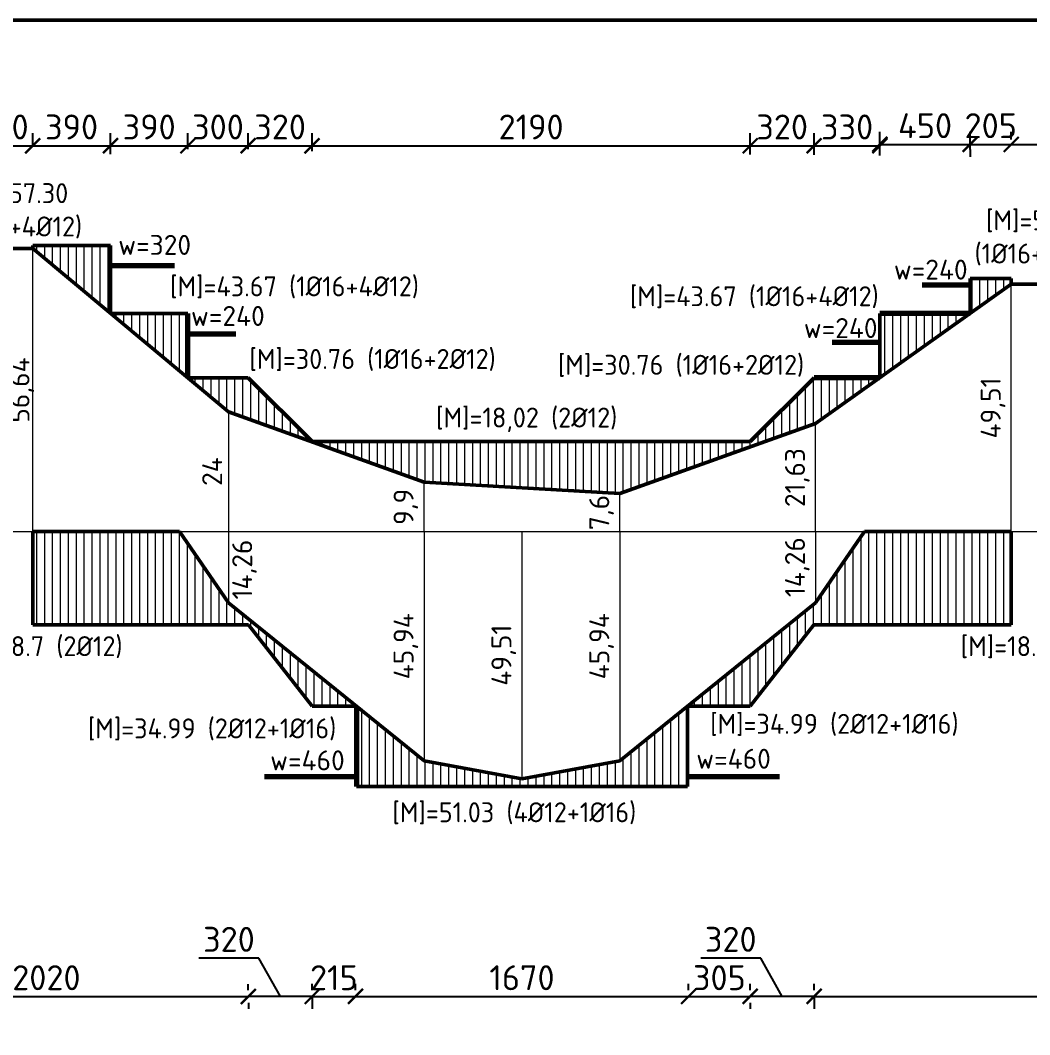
# Model space of a CAD drawing. Header units: millimetres. Extents: x 0 to 4970, y -594 to 1412.
# Drawn here: x 456.3 to 557.4, y -111.6 to -10 of the extents above; entities that cross this region are included whole.
import ezdxf

# ---------------------------------------------------------------- set-up
doc = ezdxf.new("R2010")
doc.units = ezdxf.units.MM
doc.header["$LTSCALE"] = 0.35
doc.header["$PDMODE"] = 3
doc.layers.get('0').update_dxf_attribs({"lineweight": 50})
for name, color, linetype, lineweight in [('Cot thep', 2, 'Continuous', 70), ('Cotthepcat', 3, 'Continuous', 70), ('DuongBaoBieuDo', 2, 'Continuous', 50), ('Kich Thuoc', 1, 'Continuous', 20), ('Ky Hieu', 4, 'Continuous', 20), ('Text', 40, 'Continuous', 20)]:
    doc.layers.add(name, color=color, linetype=linetype, lineweight=lineweight)
doc.styles.get("Standard").update_dxf_attribs({"font": 'isocpeur.ttf'})
doc.styles.add('VN', font='')
doc.styles.get('VN').set_extended_font_data('TCVN 7284')
doc.dimstyles.new('Dim50', dxfattribs={"dimtxt": 2.5, "dimasz": 1.5, "dimexe": 1.25, "dimexo": 0.625, "dimtad": 1, "dimlfac": 50, "dimtxsty": 'Standard', "dimblk": 'ARCHTICK', "dimcen": 2.5, "dimadec": 0, "dimazin": 0, "dimtfac": 1, "dimtmove": 0, "dimatfit": 3, "dimfxl": 1, "dimarcsym": 0})
doc.dimstyles.new('Dim50KT', dxfattribs={"dimtxt": 2.5, "dimasz": 1.5, "dimexe": 1.25, "dimexo": 0.625, "dimtad": 1, "dimlfac": 50, "dimtxsty": 'Standard', "dimblk": 'ARCHTICK', "dimcen": 2.5, "dimse1": 1, "dimse2": 1, "dimsd1": 1, "dimsd2": 1, "dimadec": 0, "dimazin": 0, "dimtfac": 1, "dimtmove": 0, "dimatfit": 3, "dimfxl": 1, "dimarcsym": 0})
doc.dimstyles.new('DimBDB2', dxfattribs={"dimtxt": 2, "dimasz": 1.5, "dimexe": 1.25, "dimexo": 0.625, "dimtad": 1, "dimlfac": 2, "dimtxsty": 'Standard', "dimblk": 'ARCHTICK', "dimcen": 2.5, "dimse1": 1, "dimse2": 1, "dimsd1": 1, "dimsd2": 1, "dimadec": 0, "dimazin": 0, "dimtfac": 1, "dimtmove": 0, "dimatfit": 3, "dimfxl": 1, "dimarcsym": 0})
pattern_1 = [(90, (-9e-13, -594), (-0.79375, 5e-17), [])]

# ---------------------------------------------------------------- blocks, each defined once
blk = doc.blocks.new('*D2211')
at = {"layer": 'Defpoints', "color": 0}
for p in [(523.17, -85.55), (532.37, -85.55), (532.37, -85.55)]:
    blk.add_point(p, dxfattribs=at)
at = {"layer": 'Kich Thuoc', "color": 0, "insert": (527.77, -83.93), "char_height": 2.5, "attachment_point": 5}
blk.add_mtext('{\\H0.8x;w=460}', dxfattribs=at)
blk = doc.blocks.new('_ArchTick')
at = {"color": 0, "linetype": 'ByBlock', "const_width": 0.15}
blk.add_lwpolyline([(-0.5, -0.5), (0.5, 0.5)], dxfattribs=at)
blk = doc.blocks.new('*D2286')
at = {"layer": 'Defpoints', "color": 0}
for p in [(457.59, -32.86), (457.59, -61.18), (458.33, -61.18)]:
    blk.add_point(p, dxfattribs=at)
at = {"layer": 'Kich Thuoc', "color": 0, "insert": (456.5, -47.02), "char_height": 2, "attachment_point": 5, "rotation": 90}
blk.add_mtext('56,64', dxfattribs=at)
blk = doc.blocks.new('*D2287')
at = {"layer": 'Defpoints', "color": 0}
for p in [(477.19, -49.18), (477.19, -61.18), (477.19, -61.18)]:
    blk.add_point(p, dxfattribs=at)
at = {"layer": 'Kich Thuoc', "color": 0, "insert": (475.56, -55.18), "char_height": 2, "attachment_point": 5, "rotation": 90}
blk.add_mtext('24', dxfattribs=at)
blk = doc.blocks.new('*D2288')
at = {"layer": 'Defpoints', "color": 0}
for p in [(477.19, -61.18), (477.95, -68.31), (480.62, -68.31)]:
    blk.add_point(p, dxfattribs=at)
at = {"layer": 'Kich Thuoc', "color": 0, "insert": (478.8, -64.99), "char_height": 2, "attachment_point": 5, "rotation": 90}
blk.add_mtext('14,26', dxfattribs=at)
blk = doc.blocks.new('*D2289')
at = {"layer": 'Defpoints', "color": 0}
for p in [(496.79, -56.23), (496.79, -61.18), (496.79, -61.18)]:
    blk.add_point(p, dxfattribs=at)
at = {"layer": 'Kich Thuoc', "color": 0, "insert": (494.96, -58.71), "char_height": 2, "attachment_point": 5, "rotation": 90}
blk.add_mtext('9,9', dxfattribs=at)
blk = doc.blocks.new('*D2290')
at = {"layer": 'Defpoints', "color": 0}
for p in [(516.39, -57.38), (516.39, -61.18), (516.39, -61.18)]:
    blk.add_point(p, dxfattribs=at)
at = {"layer": 'Kich Thuoc', "color": 0, "insert": (514.56, -59.28), "char_height": 2, "attachment_point": 5, "rotation": 90}
blk.add_mtext('7,6', dxfattribs=at)
blk = doc.blocks.new('*D2291')
at = {"layer": 'Defpoints', "color": 0}
for p in [(496.79, -61.18), (496.79, -84.15), (496.79, -84.15)]:
    blk.add_point(p, dxfattribs=at)
at = {"layer": 'Kich Thuoc', "color": 0, "insert": (494.96, -72.67), "char_height": 2, "attachment_point": 5, "rotation": 90}
blk.add_mtext('45,94', dxfattribs=at)
blk = doc.blocks.new('*D2292')
at = {"layer": 'Defpoints', "color": 0}
for p in [(506.59, -61.18), (506.59, -85.94), (506.59, -85.94)]:
    blk.add_point(p, dxfattribs=at)
at = {"layer": 'Kich Thuoc', "color": 0, "insert": (504.76, -73.56), "char_height": 2, "attachment_point": 5, "rotation": 90}
blk.add_mtext('49,51', dxfattribs=at)
blk = doc.blocks.new('*D2293')
at = {"layer": 'Defpoints', "color": 0}
for p in [(516.39, -61.18), (516.39, -84.15), (516.39, -84.15)]:
    blk.add_point(p, dxfattribs=at)
at = {"layer": 'Kich Thuoc', "color": 0, "insert": (514.56, -72.67), "char_height": 2, "attachment_point": 5, "rotation": 90}
blk.add_mtext('45,94', dxfattribs=at)
blk = doc.blocks.new('*D2294')
at = {"layer": 'Defpoints', "color": 0}
for p in [(535.99, -61.18), (535.99, -68.31), (535.99, -68.31)]:
    blk.add_point(p, dxfattribs=at)
at = {"layer": 'Kich Thuoc', "color": 0, "insert": (534.16, -64.75), "char_height": 2, "attachment_point": 5, "rotation": 90}
blk.add_mtext('14,26', dxfattribs=at)
blk = doc.blocks.new('*D2295')
at = {"layer": 'Defpoints', "color": 0}
for p in [(535.99, -50.37), (535.99, -61.18), (535.99, -61.18)]:
    blk.add_point(p, dxfattribs=at)
at = {"layer": 'Kich Thuoc', "color": 0, "insert": (534.16, -55.78), "char_height": 2, "attachment_point": 5, "rotation": 90}
blk.add_mtext('21,63', dxfattribs=at)
blk = doc.blocks.new('*D2296')
at = {"layer": 'Defpoints', "color": 0}
for p in [(555.59, -36.43), (555.59, -61.18), (555.59, -61.18)]:
    blk.add_point(p, dxfattribs=at)
at = {"layer": 'Kich Thuoc', "color": 0, "insert": (553.76, -48.81), "char_height": 2, "attachment_point": 5, "rotation": 90}
blk.add_mtext('49,51', dxfattribs=at)
blk = doc.blocks.new('*D2215')
at = {"layer": 'Defpoints', "color": 0}
for p in [(457.59, -22.56), (457.59, -23.31), (451.59, -23.52)]:
    blk.add_point(p, dxfattribs=at)
at = {"layer": 'Kich Thuoc', "color": 0, "lineweight": -2}
for p, q in [((451.59, -22.9), (451.59, -21.31)), ((457.59, -22.68), (457.59, -21.31)), ((451.59, -22.56), (457.59, -22.56))]:
    blk.add_line(p, q, dxfattribs=at)
at = {"layer": 'Kich Thuoc', "color": 0, "lineweight": -2, "xscale": 1.5, "yscale": 1.5, "zscale": 1.5, "rotation": 180}
blk.add_blockref('_ArchTick', (451.59, -22.56), dxfattribs=at)
at = {"layer": 'Kich Thuoc', "color": 0, "lineweight": -2, "xscale": 1.5, "yscale": 1.5, "zscale": 1.5}
blk.add_blockref('_ArchTick', (457.59, -22.56), dxfattribs=at)
at = {"layer": 'Kich Thuoc', "color": 0, "insert": (454.59, -20.68), "char_height": 2.5, "attachment_point": 5}
blk.add_mtext('300', dxfattribs=at)
blk = doc.blocks.new('*D2216')
at = {"layer": 'Defpoints', "color": 0}
for p in [(473.13, -22.56), (465.38, -23.41), (473.13, -23.41)]:
    blk.add_point(p, dxfattribs=at)
at = {"layer": 'Kich Thuoc', "color": 0, "lineweight": -2}
for p, q in [((465.38, -22.78), (465.38, -21.31)), ((473.13, -22.78), (473.13, -21.31)), ((465.38, -22.56), (473.13, -22.56))]:
    blk.add_line(p, q, dxfattribs=at)
at = {"layer": 'Kich Thuoc', "color": 0, "lineweight": -2, "xscale": 1.5, "yscale": 1.5, "zscale": 1.5, "rotation": 180}
blk.add_blockref('_ArchTick', (465.38, -22.56), dxfattribs=at)
at = {"layer": 'Kich Thuoc', "color": 0, "lineweight": -2, "xscale": 1.5, "yscale": 1.5, "zscale": 1.5}
blk.add_blockref('_ArchTick', (473.13, -22.56), dxfattribs=at)
at = {"layer": 'Kich Thuoc', "color": 0, "insert": (469.25, -20.68), "char_height": 2.5, "attachment_point": 5}
blk.add_mtext('390', dxfattribs=at)
blk = doc.blocks.new('*D2217')
at = {"layer": 'Defpoints', "color": 0}
for p in [(529.44, -22.56), (485.56, -23.73), (529.44, -24.06)]:
    blk.add_point(p, dxfattribs=at)
at = {"layer": 'Kich Thuoc', "color": 0, "lineweight": -2}
for p, q in [((485.56, -23.1), (485.56, -21.31)), ((529.44, -23.44), (529.44, -21.31)), ((485.56, -22.56), (529.44, -22.56))]:
    blk.add_line(p, q, dxfattribs=at)
at = {"layer": 'Kich Thuoc', "color": 0, "lineweight": -2, "xscale": 1.5, "yscale": 1.5, "zscale": 1.5, "rotation": 180}
blk.add_blockref('_ArchTick', (485.56, -22.56), dxfattribs=at)
at = {"layer": 'Kich Thuoc', "color": 0, "lineweight": -2, "xscale": 1.5, "yscale": 1.5, "zscale": 1.5}
blk.add_blockref('_ArchTick', (529.44, -22.56), dxfattribs=at)
at = {"layer": 'Kich Thuoc', "color": 0, "insert": (507.5, -20.68), "char_height": 2.5, "attachment_point": 5}
blk.add_mtext('2190', dxfattribs=at)
blk = doc.blocks.new('*D2218')
at = {"layer": 'Defpoints', "color": 0}
for p in [(555.59, -22.55), (561.59, -22.42), (561.59, -23.17)]:
    blk.add_point(p, dxfattribs=at)
at = {"layer": 'Kich Thuoc', "color": 0, "lineweight": -2}
for p, q in [((558.59, -22.42), (559.9, -18.33)), ((559.9, -18.33), (565.9, -18.33)), ((555.59, -21.92), (555.59, -21.17)), ((561.59, -22.55), (561.59, -21.17)), ((555.59, -22.42), (561.59, -22.42))]:
    blk.add_line(p, q, dxfattribs=at)
at = {"layer": 'Kich Thuoc', "color": 0, "lineweight": -2, "xscale": 1.5, "yscale": 1.5, "zscale": 1.5, "rotation": 180}
blk.add_blockref('_ArchTick', (555.59, -22.42), dxfattribs=at)
at = {"layer": 'Kich Thuoc', "color": 0, "lineweight": -2, "xscale": 1.5, "yscale": 1.5, "zscale": 1.5}
blk.add_blockref('_ArchTick', (561.59, -22.42), dxfattribs=at)
at = {"layer": 'Kich Thuoc', "color": 0, "insert": (562.9, -16.45), "char_height": 2.5, "attachment_point": 5}
blk.add_mtext('300', dxfattribs=at)
blk = doc.blocks.new('*D2247')
at = {"layer": 'Defpoints', "color": 0}
for p in [(438.73, -107.73), (479.18, -107.73), (479.18, -107.73)]:
    blk.add_point(p, dxfattribs=at)
at = {"layer": 'Kich Thuoc', "color": 0, "lineweight": -2}
for p, q in [((438.73, -107.1), (438.73, -106.48)), ((479.18, -107.1), (479.18, -106.48)), ((438.73, -107.73), (479.18, -107.73))]:
    blk.add_line(p, q, dxfattribs=at)
at = {"layer": 'Kich Thuoc', "color": 0, "lineweight": -2, "xscale": 1.5, "yscale": 1.5, "zscale": 1.5, "rotation": 180}
blk.add_blockref('_ArchTick', (438.73, -107.73), dxfattribs=at)
at = {"layer": 'Kich Thuoc', "color": 0, "lineweight": -2, "xscale": 1.5, "yscale": 1.5, "zscale": 1.5}
blk.add_blockref('_ArchTick', (479.18, -107.73), dxfattribs=at)
at = {"layer": 'Kich Thuoc', "color": 0, "insert": (458.96, -105.85), "char_height": 2.5, "attachment_point": 5}
blk.add_mtext('2020', dxfattribs=at)
blk = doc.blocks.new('*D2248')
at = {"layer": 'Defpoints', "color": 0}
for p in [(485.59, -107.1), (479.19, -107.72), (479.19, -107.72)]:
    blk.add_point(p, dxfattribs=at)
at = {"layer": 'Kich Thuoc', "color": 0, "lineweight": -2}
for p, q in [((480.24, -103.89), (474.24, -103.89)), ((482.39, -107.72), (480.24, -103.89)), ((485.59, -107.72), (479.19, -107.72)), ((479.19, -108.35), (479.19, -108.97)), ((485.59, -107.72), (485.59, -108.97))]:
    blk.add_line(p, q, dxfattribs=at)
at = {"layer": 'Kich Thuoc', "color": 0, "lineweight": -2, "xscale": 1.5, "yscale": 1.5, "zscale": 1.5, "rotation": 180}
blk.add_blockref('_ArchTick', (479.19, -107.72), dxfattribs=at)
at = {"layer": 'Kich Thuoc', "color": 0, "lineweight": -2, "xscale": 1.5, "yscale": 1.5, "zscale": 1.5}
blk.add_blockref('_ArchTick', (485.59, -107.72), dxfattribs=at)
at = {"layer": 'Kich Thuoc', "color": 0, "insert": (477.24, -102.01), "char_height": 2.5, "attachment_point": 5}
blk.add_mtext('320', dxfattribs=at)
blk = doc.blocks.new('*D2249')
at = {"layer": 'Defpoints', "color": 0}
for p in [(485.59, -107.72), (489.91, -107.72), (489.91, -107.72)]:
    blk.add_point(p, dxfattribs=at)
at = {"layer": 'Kich Thuoc', "color": 0, "lineweight": -2}
for p, q in [((485.59, -107.1), (485.59, -106.47)), ((489.91, -107.1), (489.91, -106.47)), ((485.59, -107.72), (489.91, -107.72))]:
    blk.add_line(p, q, dxfattribs=at)
at = {"layer": 'Kich Thuoc', "color": 0, "lineweight": -2, "xscale": 1.5, "yscale": 1.5, "zscale": 1.5, "rotation": 180}
blk.add_blockref('_ArchTick', (485.59, -107.72), dxfattribs=at)
at = {"layer": 'Kich Thuoc', "color": 0, "lineweight": -2, "xscale": 1.5, "yscale": 1.5, "zscale": 1.5}
blk.add_blockref('_ArchTick', (489.91, -107.72), dxfattribs=at)
at = {"layer": 'Kich Thuoc', "color": 0, "insert": (487.75, -105.85), "char_height": 2.5, "attachment_point": 5}
blk.add_mtext('215', dxfattribs=at)
blk = doc.blocks.new('*D2250')
at = {"layer": 'Defpoints', "color": 0}
for p in [(489.91, -107.72), (523.27, -107.72), (523.27, -107.72)]:
    blk.add_point(p, dxfattribs=at)
at = {"layer": 'Kich Thuoc', "color": 0, "lineweight": -2}
for p, q in [((489.91, -107.1), (489.91, -106.47)), ((523.27, -107.1), (523.27, -106.47)), ((489.91, -107.72), (523.27, -107.72))]:
    blk.add_line(p, q, dxfattribs=at)
at = {"layer": 'Kich Thuoc', "color": 0, "lineweight": -2, "xscale": 1.5, "yscale": 1.5, "zscale": 1.5, "rotation": 180}
blk.add_blockref('_ArchTick', (489.91, -107.72), dxfattribs=at)
at = {"layer": 'Kich Thuoc', "color": 0, "lineweight": -2, "xscale": 1.5, "yscale": 1.5, "zscale": 1.5}
blk.add_blockref('_ArchTick', (523.27, -107.72), dxfattribs=at)
at = {"layer": 'Kich Thuoc', "color": 0, "insert": (506.59, -105.85), "char_height": 2.5, "attachment_point": 5}
blk.add_mtext('1670', dxfattribs=at)
blk = doc.blocks.new('*D2251')
at = {"layer": 'Defpoints', "color": 0}
for p in [(523.27, -107.72), (529.44, -107.72), (529.44, -107.72)]:
    blk.add_point(p, dxfattribs=at)
at = {"layer": 'Kich Thuoc', "color": 0, "lineweight": -2}
for p, q in [((523.27, -107.1), (523.27, -106.47)), ((529.44, -107.1), (529.44, -106.47)), ((523.27, -107.72), (529.44, -107.72))]:
    blk.add_line(p, q, dxfattribs=at)
at = {"layer": 'Kich Thuoc', "color": 0, "lineweight": -2, "xscale": 1.5, "yscale": 1.5, "zscale": 1.5, "rotation": 180}
blk.add_blockref('_ArchTick', (523.27, -107.72), dxfattribs=at)
at = {"layer": 'Kich Thuoc', "color": 0, "lineweight": -2, "xscale": 1.5, "yscale": 1.5, "zscale": 1.5}
blk.add_blockref('_ArchTick', (529.44, -107.72), dxfattribs=at)
at = {"layer": 'Kich Thuoc', "color": 0, "insert": (526.35, -105.85), "char_height": 2.5, "attachment_point": 5}
blk.add_mtext('305', dxfattribs=at)
blk = doc.blocks.new('*D2252')
at = {"layer": 'Defpoints', "color": 0}
for p in [(535.84, -107.1), (529.44, -107.72), (529.44, -107.72)]:
    blk.add_point(p, dxfattribs=at)
at = {"layer": 'Kich Thuoc', "color": 0, "lineweight": -2}
for p, q in [((530.49, -103.89), (524.49, -103.89)), ((532.64, -107.72), (530.49, -103.89)), ((535.84, -107.72), (529.44, -107.72)), ((529.44, -108.35), (529.44, -108.97)), ((535.84, -107.72), (535.84, -108.97))]:
    blk.add_line(p, q, dxfattribs=at)
at = {"layer": 'Kich Thuoc', "color": 0, "lineweight": -2, "xscale": 1.5, "yscale": 1.5, "zscale": 1.5, "rotation": 180}
blk.add_blockref('_ArchTick', (529.44, -107.72), dxfattribs=at)
at = {"layer": 'Kich Thuoc', "color": 0, "lineweight": -2, "xscale": 1.5, "yscale": 1.5, "zscale": 1.5}
blk.add_blockref('_ArchTick', (535.84, -107.72), dxfattribs=at)
at = {"layer": 'Kich Thuoc', "color": 0, "insert": (527.49, -102.01), "char_height": 2.5, "attachment_point": 5}
blk.add_mtext('320', dxfattribs=at)
blk = doc.blocks.new('*D2253')
at = {"layer": 'Defpoints', "color": 0}
for p in [(535.84, -107.72), (588.76, -107.72), (588.76, -107.72)]:
    blk.add_point(p, dxfattribs=at)
at = {"layer": 'Kich Thuoc', "color": 0, "lineweight": -2}
for p, q in [((535.84, -107.1), (535.84, -106.47)), ((588.76, -107.1), (588.76, -106.47)), ((535.84, -107.72), (588.76, -107.72))]:
    blk.add_line(p, q, dxfattribs=at)
at = {"layer": 'Kich Thuoc', "color": 0, "lineweight": -2, "xscale": 1.5, "yscale": 1.5, "zscale": 1.5, "rotation": 180}
blk.add_blockref('_ArchTick', (535.84, -107.72), dxfattribs=at)
at = {"layer": 'Kich Thuoc', "color": 0, "lineweight": -2, "xscale": 1.5, "yscale": 1.5, "zscale": 1.5}
blk.add_blockref('_ArchTick', (588.76, -107.72), dxfattribs=at)
at = {"layer": 'Kich Thuoc', "color": 0, "insert": (562.3, -105.85), "char_height": 2.5, "attachment_point": 5}
blk.add_mtext('2645', dxfattribs=at)
blk = doc.blocks.new('*D2171')
at = {"layer": 'Defpoints', "color": 0}
for p in [(467.97, -34.2), (474.37, -34.2), (474.37, -37.35)]:
    blk.add_point(p, dxfattribs=at)
at = {"layer": 'Kich Thuoc', "color": 0, "insert": (469.8, -30.82), "char_height": 2.5, "attachment_point": 5}
blk.add_mtext('{\\H0.8x;\\Pw=320}', dxfattribs=at)
blk = doc.blocks.new('*D2175')
at = {"layer": 'Defpoints', "color": 0}
for p in [(457.59, -22.68), (465.38, -22.56), (465.38, -24.03)]:
    blk.add_point(p, dxfattribs=at)
at = {"layer": 'Kich Thuoc', "color": 0, "lineweight": -2}
for p, q in [((457.59, -22.06), (457.59, -21.31)), ((465.38, -23.41), (465.38, -21.31)), ((457.59, -22.56), (465.38, -22.56))]:
    blk.add_line(p, q, dxfattribs=at)
at = {"layer": 'Kich Thuoc', "color": 0, "lineweight": -2, "xscale": 1.5, "yscale": 1.5, "zscale": 1.5, "rotation": 180}
blk.add_blockref('_ArchTick', (457.59, -22.56), dxfattribs=at)
at = {"layer": 'Kich Thuoc', "color": 0, "lineweight": -2, "xscale": 1.5, "yscale": 1.5, "zscale": 1.5}
blk.add_blockref('_ArchTick', (465.38, -22.56), dxfattribs=at)
at = {"layer": 'Kich Thuoc', "color": 0, "insert": (461.48, -20.68), "char_height": 2.5, "attachment_point": 5}
blk.add_mtext('390', dxfattribs=at)
blk = doc.blocks.new('_None')
blk = doc.blocks.new('*D2176')
at = {"layer": 'Defpoints', "color": 0}
for p in [(479.16, -22.56), (473.13, -23.52), (479.16, -23.52)]:
    blk.add_point(p, dxfattribs=at)
at = {"layer": 'Kich Thuoc', "color": 0, "lineweight": -2}
for p, q in [((473.13, -22.89), (473.13, -21.31)), ((479.16, -22.89), (479.16, -21.31)), ((473.13, -22.56), (479.16, -22.56))]:
    blk.add_line(p, q, dxfattribs=at)
at = {"layer": 'Kich Thuoc', "color": 0, "lineweight": -2, "xscale": 1.5, "yscale": 1.5, "zscale": 1.5, "rotation": 180}
blk.add_blockref('_ArchTick', (473.13, -22.56), dxfattribs=at)
at = {"layer": 'Kich Thuoc', "color": 0, "lineweight": -2, "xscale": 1.5, "yscale": 1.5, "zscale": 1.5}
blk.add_blockref('_ArchTick', (479.16, -22.56), dxfattribs=at)
at = {"layer": 'Kich Thuoc', "color": 0, "insert": (476.14, -20.68), "char_height": 2.5, "attachment_point": 5}
blk.add_mtext('300', dxfattribs=at)
blk = doc.blocks.new('*D2177')
at = {"layer": 'Defpoints', "color": 0}
for p in [(479.16, -22.56), (485.56, -22.56), (485.56, -22.56)]:
    blk.add_point(p, dxfattribs=at)
at = {"layer": 'Kich Thuoc', "color": 0, "lineweight": -2}
for p, q in [((479.16, -21.93), (479.16, -21.31)), ((485.56, -21.93), (485.56, -21.31)), ((479.16, -22.56), (485.56, -22.56))]:
    blk.add_line(p, q, dxfattribs=at)
at = {"layer": 'Kich Thuoc', "color": 0, "lineweight": -2, "xscale": 1.5, "yscale": 1.5, "zscale": 1.5, "rotation": 180}
blk.add_blockref('_ArchTick', (479.16, -22.56), dxfattribs=at)
at = {"layer": 'Kich Thuoc', "color": 0, "lineweight": -2, "xscale": 1.5, "yscale": 1.5, "zscale": 1.5}
blk.add_blockref('_ArchTick', (485.56, -22.56), dxfattribs=at)
at = {"layer": 'Kich Thuoc', "color": 0, "insert": (482.36, -20.68), "char_height": 2.5, "attachment_point": 5}
blk.add_mtext('320', dxfattribs=at)
blk = doc.blocks.new('*D2178')
at = {"layer": 'Defpoints', "color": 0}
for p in [(535.84, -22.56), (529.44, -23.44), (535.84, -24.09)]:
    blk.add_point(p, dxfattribs=at)
at = {"layer": 'Kich Thuoc', "color": 0, "lineweight": -2}
for p, q in [((529.44, -22.81), (529.44, -21.31)), ((535.84, -23.47), (535.84, -21.31)), ((529.44, -22.56), (535.84, -22.56))]:
    blk.add_line(p, q, dxfattribs=at)
at = {"layer": 'Kich Thuoc', "color": 0, "lineweight": -2, "xscale": 1.5, "yscale": 1.5, "zscale": 1.5, "rotation": 180}
blk.add_blockref('_ArchTick', (529.44, -22.56), dxfattribs=at)
at = {"layer": 'Kich Thuoc', "color": 0, "lineweight": -2, "xscale": 1.5, "yscale": 1.5, "zscale": 1.5}
blk.add_blockref('_ArchTick', (535.84, -22.56), dxfattribs=at)
at = {"layer": 'Kich Thuoc', "color": 0, "insert": (532.64, -20.68), "char_height": 2.5, "attachment_point": 5}
blk.add_mtext('320', dxfattribs=at)
blk = doc.blocks.new('*D2179')
at = {"layer": 'Defpoints', "color": 0}
for p in [(542.43, -22.56), (535.84, -24.09), (542.43, -24.17)]:
    blk.add_point(p, dxfattribs=at)
at = {"layer": 'Kich Thuoc', "color": 0, "lineweight": -2}
for p, q in [((535.84, -23.47), (535.84, -21.31)), ((542.43, -23.54), (542.43, -21.31)), ((535.84, -22.56), (542.43, -22.56))]:
    blk.add_line(p, q, dxfattribs=at)
at = {"layer": 'Kich Thuoc', "color": 0, "lineweight": -2, "xscale": 1.5, "yscale": 1.5, "zscale": 1.5, "rotation": 180}
blk.add_blockref('_ArchTick', (535.84, -22.56), dxfattribs=at)
at = {"layer": 'Kich Thuoc', "color": 0, "lineweight": -2, "xscale": 1.5, "yscale": 1.5, "zscale": 1.5}
blk.add_blockref('_ArchTick', (542.43, -22.56), dxfattribs=at)
at = {"layer": 'Kich Thuoc', "color": 0, "insert": (539.14, -20.68), "char_height": 2.5, "attachment_point": 5}
blk.add_mtext('330', dxfattribs=at)
blk = doc.blocks.new('*D2180')
at = {"layer": 'Defpoints', "color": 0}
for p in [(551.47, -22.42), (542.43, -23.54), (551.47, -23.54)]:
    blk.add_point(p, dxfattribs=at)
at = {"layer": 'Kich Thuoc', "color": 0, "lineweight": -2}
for p, q in [((542.43, -22.92), (542.43, -21.17)), ((551.47, -22.92), (551.47, -21.17)), ((542.43, -22.42), (551.47, -22.42))]:
    blk.add_line(p, q, dxfattribs=at)
at = {"layer": 'Kich Thuoc', "color": 0, "lineweight": -2, "xscale": 1.5, "yscale": 1.5, "zscale": 1.5, "rotation": 180}
blk.add_blockref('_ArchTick', (542.43, -22.42), dxfattribs=at)
at = {"layer": 'Kich Thuoc', "color": 0, "lineweight": -2, "xscale": 1.5, "yscale": 1.5, "zscale": 1.5}
blk.add_blockref('_ArchTick', (551.47, -22.42), dxfattribs=at)
at = {"layer": 'Kich Thuoc', "color": 0, "insert": (546.95, -20.55), "char_height": 2.5, "attachment_point": 5}
blk.add_mtext('450', dxfattribs=at)
blk = doc.blocks.new('*D2181')
at = {"layer": 'Defpoints', "color": 0}
for p in [(551.47, -22.29), (555.59, -22.42), (555.59, -22.42)]:
    blk.add_point(p, dxfattribs=at)
at = {"layer": 'Kich Thuoc', "color": 0, "lineweight": -2}
for p, q in [((555.59, -21.8), (555.59, -21.17)), ((551.47, -22.42), (555.59, -22.42)), ((551.47, -22.92), (551.47, -23.67))]:
    blk.add_line(p, q, dxfattribs=at)
at = {"layer": 'Kich Thuoc', "color": 0, "lineweight": -2, "xscale": 1.5, "yscale": 1.5, "zscale": 1.5, "rotation": 180}
blk.add_blockref('_ArchTick', (551.47, -22.42), dxfattribs=at)
at = {"layer": 'Kich Thuoc', "color": 0, "lineweight": -2, "xscale": 1.5, "yscale": 1.5, "zscale": 1.5}
blk.add_blockref('_ArchTick', (555.59, -22.42), dxfattribs=at)
at = {"layer": 'Kich Thuoc', "color": 0, "insert": (553.53, -20.55), "char_height": 2.5, "attachment_point": 5}
blk.add_mtext('205', dxfattribs=at)
blk = doc.blocks.new('*D2186')
at = {"layer": 'Defpoints', "color": 0}
for p in [(474.73, -41.23), (479.53, -41.23), (479.53, -41.23)]:
    blk.add_point(p, dxfattribs=at)
at = {"layer": 'Kich Thuoc', "color": 0, "insert": (477.13, -39.6), "char_height": 2.5, "attachment_point": 5}
blk.add_mtext('{\\H0.8x;w=240}', dxfattribs=at)
blk = doc.blocks.new('*D2187')
at = {"layer": 'Defpoints', "color": 0}
for p in [(536.1, -42.44), (540.9, -42.44), (540.9, -42.44)]:
    blk.add_point(p, dxfattribs=at)
at = {"layer": 'Kich Thuoc', "color": 0, "insert": (538.5, -40.81), "char_height": 2.5, "attachment_point": 5}
blk.add_mtext('{\\H0.8x;w=240}', dxfattribs=at)
blk = doc.blocks.new('*D2188')
at = {"layer": 'Defpoints', "color": 0}
for p in [(545.12, -36.48), (549.92, -36.58), (549.92, -36.58)]:
    blk.add_point(p, dxfattribs=at)
at = {"layer": 'Kich Thuoc', "color": 0, "insert": (547.52, -34.96), "char_height": 2.5, "attachment_point": 5}
blk.add_mtext('{\\H0.8x;w=240}', dxfattribs=at)
blk = doc.blocks.new('*D2191')
at = {"layer": 'Defpoints', "color": 0}
for p in [(480.88, -85.72), (490.08, -85.72), (490.08, -85.72)]:
    blk.add_point(p, dxfattribs=at)
at = {"layer": 'Kich Thuoc', "color": 0, "insert": (485.1, -84.09), "char_height": 2.5, "attachment_point": 5}
blk.add_mtext('{\\H0.8x;w=460}', dxfattribs=at)

msp = doc.modelspace()

# ---------------------------------------------------------------- hatches: boundary and pattern name
at = {"layer": 'Ky Hieu'}
h = msp.add_hatch(dxfattribs=at)
h.set_pattern_fill('LINE', color=256, scale=0.25, angle=90, style=0)
h.set_pattern_definition(pattern_1)
h.paths.add_polyline_path([(446.180673, -38.503132), (438.730863, -38.503132), (433.530863, -44.903132), (429.088741, -44.903132), (422.688741, -52.173132), (353.586868, -52.173132), (353.586868, -61.183132), (424.440868, -61.183132)])
h.paths.add_polyline_path([(451.586868, -32.863132), (451.586868, -32.533132), (446.21591, -32.533132), (446.21591, -38.466371)])
h.paths.add_polyline_path([(465.381231, -32.533132), (457.586868, -32.533132), (457.586868, -32.863132), (465.381231, -39.353132)])
h.paths.add_polyline_path([(473.127555, -39.353132), (465.381231, -39.353132), (473.127555, -45.803132)])
h.paths.add_polyline_path([(479.161251, -45.803132), (473.127555, -45.803132), (477.186868, -49.183132), (496.786868, -56.233132), (516.386868, -57.383132), (535.986868, -50.368132), (542.433497, -45.783132), (535.839276, -45.783132), (529.439276, -52.173132), (485.561251, -52.173132)])
h.paths.add_polyline_path([(551.474243, -39.353132), (542.433497, -39.353132), (542.433497, -45.783132)])
h.paths.add_polyline_path([(555.586868, -36.428132), (555.586868, -35.853132), (551.474243, -35.853132), (551.474243, -39.353132)])
h.paths.add_polyline_path([(565.488195, -35.853132), (561.586868, -35.853132), (561.586868, -36.428132), (565.488195, -39.353132)])
h.paths.add_polyline_path([(573.010754, -39.353132), (565.488195, -39.353132), (573.010754, -44.993132)])
h.paths.add_polyline_path([(583.527254, -44.993132), (573.010754, -44.993132), (581.186868, -51.123132), (600.786868, -58.608132), (610.586868, -58.608132), (610.586868, -52.173132), (588.727254, -52.173132)])
h = msp.add_hatch(dxfattribs=at)
h.set_pattern_fill('LINE', color=256, scale=0.25, angle=90, style=0)
h.set_pattern_definition(pattern_1)
h.paths.add_polyline_path([(353.586868, -61.183132), (353.586868, -70.533132), (357.947909, -70.533132), (363.147909, -78.733132), (366.947909, -78.733132)])
h.paths.add_polyline_path([(373.186868, -86.928132), (366.947909, -78.733132), (366.947909, -83.333132), (368.347909, -83.333132), (374.747909, -90.413132), (380.086464, -90.413132)])
h.paths.add_polyline_path([(380.086464, -90.413132), (380.086464, -97.353132), (412.814227, -97.353132), (412.814227, -90.413132), (412.386868, -90.888132), (395.236868, -97.223132), (392.786868, -96.828132)])
h.paths.add_polyline_path([(416.916866, -85.853132), (412.814227, -90.413132), (416.916866, -90.413132)])
h.paths.add_polyline_path([(429.088741, -78.733132), (433.530863, -78.733132), (438.730863, -70.533132), (451.586868, -70.533132), (451.586868, -61.183132), (436.886868, -61.183132), (431.986868, -69.103132), (416.916866, -85.853132), (422.688741, -85.853132)])
h.paths.add_polyline_path([(472.286868, -61.183132), (457.586868, -61.183132), (457.586868, -70.533132), (479.184752, -70.533132), (485.561251, -78.673132), (490.00606, -78.673132), (477.186868, -68.313132)])
h.paths.add_polyline_path([(496.786868, -84.153132), (490.00606, -78.673132), (490.00606, -86.693132), (523.167676, -86.693132), (523.167676, -78.673132), (516.386868, -84.153132), (506.586868, -85.938132)])
h.paths.add_polyline_path([(535.815775, -70.533132), (555.586868, -70.533132), (555.586868, -61.183132), (540.886868, -61.183132), (535.986868, -68.313132), (523.167676, -78.673132), (529.439276, -78.673132)])
h.paths.add_polyline_path([(576.286868, -61.183132), (561.586868, -61.183132), (561.586868, -70.542247), (583.527254, -70.533132), (588.727254, -78.733132), (594.082419, -78.733132), (581.186868, -68.308132)])
h.paths.add_polyline_path([(600.786868, -84.153132), (594.082419, -78.733132), (594.082419, -86.693132), (610.586868, -86.693132), (610.586868, -85.938132)])

# ---------------------------------------------------------------- linework, layer by layer
msp.add_lwpolyline([(20, -584), (830, -584), (830, -10), (20, -10)], close=True)
at = {"layer": 'Cot thep'}
for p, q in [((473.127555, -45.803132), (473.127555, -39.353132)), ((551.474243, -39.353132), (542.433497, -39.353132)), ((542.433497, -45.783132), (535.839276, -45.783132)), ((490.00606, -78.673132), (490.00606, -86.693132))]:
    msp.add_line(p, q, dxfattribs=at)
at = {"layer": 'Cotthepcat'}
for p, q in [((465.381231, -34.533132), (471.781231, -34.533132)), ((551.474243, -36.533093), (546.674243, -36.533093)), ((473.127555, -41.384022), (477.927555, -41.384022)), ((542.433497, -42.255882), (537.633497, -42.255882)), ((480.80606, -85.704651), (490.00606, -85.704651)), ((523.167676, -85.704651), (532.367676, -85.704651))]:
    msp.add_line(p, q, dxfattribs=at)
at = {"layer": 'DuongBaoBieuDo'}
for p, q in [((457.586868, -32.533132), (465.381231, -32.533132)), ((457.586868, -32.863132), (457.586868, -32.533132)), ((465.381231, -39.353132), (465.381231, -32.533132)), ((465.381231, -39.353132), (465.381231, -32.533132)), ((551.474243, -35.853132), (551.474243, -39.353132)), ((555.586868, -35.853132), (551.474243, -35.853132)), ((551.474243, -35.853132), (551.474243, -39.353132)), ((555.586868, -36.428132), (555.586868, -35.853132)), ((472.046672, -39.353132), (465.381231, -39.353132)), ((473.127555, -39.353132), (465.381231, -39.353132)), ((473.127555, -45.803132), (473.127555, -39.353132)), ((542.433497, -45.783132), (542.433497, -39.353132)), ((551.474243, -39.353132), (542.433497, -39.353132)), ((542.433497, -39.353132), (542.433497, -45.783132)), ((479.161251, -45.803132), (473.127555, -45.803132)), ((479.161251, -45.803132), (473.127555, -45.803132)), ((485.561251, -52.173132), (479.161251, -45.803132)), ((485.561251, -52.173132), (479.161251, -45.803132)), ((529.439276, -52.173132), (535.839276, -45.783132)), ((535.839276, -45.783132), (529.439276, -52.173132)), ((542.433497, -45.783132), (535.839276, -45.783132)), ((529.439276, -52.173132), (485.561251, -52.173132)), ((529.439276, -52.173132), (485.561251, -52.173132)), ((457.586868, -61.183132), (472.286868, -61.183132)), ((457.586868, -61.183132), (457.586868, -70.533132)), ((472.286868, -61.183132), (477.186868, -68.313132)), ((535.986868, -68.313132), (540.886868, -61.183132)), ((540.886868, -61.183132), (555.586868, -61.183132)), ((555.586868, -61.183132), (555.586868, -70.515555)), ((477.186868, -68.313132), (496.786868, -84.153132)), ((516.386868, -84.153132), (535.986868, -68.313132)), ((479.184752, -70.533132), (457.586868, -70.533132)), ((485.561251, -78.673132), (479.184752, -70.533132)), ((479.184752, -70.533132), (485.561251, -78.673132)), ((529.439276, -78.673132), (535.815775, -70.533132)), ((555.586868, -70.533132), (535.815775, -70.533132)), ((485.561251, -78.673132), (490.00606, -78.673132)), ((485.561251, -78.673132), (490.00606, -78.673132)), ((490.00606, -78.673132), (490.00606, -86.693132)), ((523.167676, -78.673132), (523.167676, -86.693132)), ((523.167676, -78.673132), (529.439276, -78.673132)), ((523.167676, -86.693132), (523.167676, -78.673132)), ((523.167676, -78.673132), (529.439276, -78.673132)), ((496.786868, -84.153132), (506.586868, -85.938132)), ((506.586868, -85.938132), (516.386868, -84.153132)), ((490.00606, -86.693132), (523.167676, -86.693132)), ((490.00606, -86.693132), (523.167676, -86.693132))]:
    msp.add_line(p, q, dxfattribs=at)
msp.add_lwpolyline([(610.586868, -58.608132), (600.786868, -58.608132), (581.186868, -51.123132), (561.586868, -36.428132), (555.586868, -36.428132), (535.986868, -50.368132), (516.386868, -57.383132), (496.786868, -56.233132), (477.186868, -49.183132), (457.586868, -32.863132), (451.586868, -32.863132), (424.440868, -61.183132), (353.586868, -61.183132)], dxfattribs=at)
at = {"layer": 'Kich Thuoc'}
for p, q in [((353.586868, -61.183132), (457.586868, -61.183132)), ((457.586868, -61.183132), (561.586868, -61.183132))]:
    msp.add_line(p, q, dxfattribs=at)
at = {"layer": 'Ky Hieu'}
for p, q in [((451.586868, -32.863132), (457.586868, -32.863132)), ((457.586868, -32.863132), (477.186868, -49.183132)), ((457.586868, -61.183132), (457.586868, -32.863132)), ((535.986868, -50.368132), (555.586868, -36.428132)), ((555.586868, -61.183132), (555.586868, -36.428132)), ((555.586868, -36.428132), (561.586868, -36.428132)), ((477.186868, -49.183132), (477.186868, -61.183132)), ((477.186868, -49.183132), (496.786868, -56.233132)), ((516.386868, -57.383132), (535.986868, -50.368132)), ((535.986868, -61.183132), (535.986868, -50.368132)), ((496.786868, -61.183132), (496.786868, -56.233132)), ((496.786868, -56.233132), (516.386868, -57.383132)), ((516.386868, -61.183132), (516.386868, -57.383132)), ((472.286868, -61.183132), (477.186868, -68.313132)), ((477.186868, -61.183132), (477.186868, -68.313132)), ((496.786868, -61.183132), (496.786868, -84.153132)), ((506.586868, -61.183132), (506.586868, -85.938132)), ((516.386868, -61.183132), (516.386868, -84.153132)), ((535.986868, -61.183132), (535.986868, -68.313132)), ((535.986868, -68.313132), (540.886868, -61.183132)), ((477.186868, -68.313132), (496.786868, -84.153132)), ((516.386868, -84.153132), (535.986868, -68.313132)), ((496.786868, -84.153132), (506.586868, -85.938132)), ((506.586868, -85.938132), (516.386868, -84.153132))]:
    msp.add_line(p, q, dxfattribs=at)

# ---------------------------------------------------------------- texts
at = {"layer": 'Text', "char_height": 2, "attachment_point": 5, "style": 'VN'}
for s, insert, width in [('[M]=57.30 \\P(2%%C16+4%%C12)', (455.860504, -29.073799), 28.27522987), ('[M]=50.66 \\P(1%%C16+5%%C12)', (558.388574, -31.783016), 28.27522987), ('[M]=43.67 (1%%C16+4%%C12)', (483.808051, -36.737326), 29.00603234), ('[M]=43.67 (1%%C16+4%%C12)', (529.850691, -37.726735), 26.10100317), ('[M]=30.76 (1%%C16+2%%C12)', (491.62555, -44.007495), 26.23146365), ('[M]=30.76 (1%%C16+2%%C12)', (522.51393, -44.594524), 28.33591065), ('[M]=18,02 (2%%C12)', (507.06046, -50.002173), 21.56272033), ('[M]=18.7 (2%%C12)', (458.19502, -72.75931), 18.21128727), ('[M]=18.7 (2%%C12)', (558.920477, -72.75931), 19.26105527), ('[M]=34.99 (2%%C12+1%%C16)', (475.550449, -80.992487), 26.86087861), ('[M]=34.99 (2%%C12+1%%C16)', (537.870644, -80.535634), 29.48538328), ('[M]=51.03 (4%%C12+1%%C16)', (505.824081, -89.388565), 26.07359494)]:
    msp.add_mtext(s, dxfattribs=dict(at, insert=insert, width=width))

# ---------------------------------------------------------------- dimensions: what is measured, and where the dimension line sits
at = {"layer": 'Kich Thuoc'}
for base, p1, p2, picture, middle in [((561.586868, -22.424471), (555.586868, -22.549471), (561.586868, -23.174471), '*D2218', (560.524013, -18.329055)), ((457.586868, -22.558791), (451.586868, -23.523642), (457.586868, -23.308791), '*D2215', (454.586868, -22.558791)), ((479.189245, -107.724637), (485.589245, -107.099637), (479.189245, -107.724637), '*D2248', (479.616246, -103.887801)), ((529.439276, -107.724637), (535.839276, -107.099637), (529.439276, -107.724637), '*D2252', (529.866276, -103.887801))]:
    dim = msp.add_linear_dim(base=base, p1=p1, p2=p2, dimstyle='Dim50', override={"dimtmove": 1}, dxfattribs=at)
    dim.commit()
    dim.dimension.update_dxf_attribs({"geometry": picture, "text_midpoint": middle, "dimtype": 160})
for base, p1, p2, text, picture, middle in [((465.381231, -22.558791), (457.586868, -22.683791), (465.381231, -24.030878), '390', '*D2175', (461.48405, -22.558791)), ((479.161251, -22.558791), (473.127555, -23.516439), (479.161251, -23.516439), '300', '*D2176', (476.144403, -22.558791)), ((551.474243, -22.424471), (542.433497, -23.540151), (551.474243, -23.544097), '450', '*D2180', (546.95387, -22.424471)), ((555.586868, -22.424471), (551.474243, -22.290151), (555.586868, -22.424471), '205', '*D2181', (553.530556, -22.424471))]:
    dim = msp.add_linear_dim(base=base, p1=p1, p2=p2, text=text, dimstyle='Dim50', override={"dimldrblk": 'None'}, dxfattribs=at)
    dim.commit()
    dim.dimension.update_dxf_attribs({"geometry": picture, "text_midpoint": middle, "dimtype": 160})
for base, p1, p2, text, override, picture, middle in [((473.127555, -22.558791), (465.381231, -23.405878), (473.127555, -23.405878), '390', {"dimtmove": 1}, '*D2216', (469.254393, -20.683791)), ((529.439276, -22.558791), (485.561251, -23.729025), (529.439276, -24.064138), '2190', {"dimtmove": 1}, '*D2217', (507.500263, -20.683791)), ((542.433497, -22.558791), (535.839276, -24.091143), (542.433497, -24.165151), '330', {"dimtmove": 1, "dimldrblk": 'None'}, '*D2179', (539.136386, -20.683791))]:
    dim = msp.add_linear_dim(base=base, p1=p1, p2=p2, text=text, dimstyle='Dim50', override=override, dxfattribs=at)
    dim.commit()
    dim.dimension.update_dxf_attribs({"geometry": picture, "text_midpoint": middle})
for base, p1, p2, picture, middle in [((485.561251, -22.558791), (479.161251, -22.558791), (485.561251, -22.558791), '*D2177', (482.361251, -20.683791)), ((535.839276, -22.558791), (529.439276, -23.439138), (535.839276, -24.091143), '*D2178', (532.639276, -20.683791))]:
    dim = msp.add_linear_dim(base=base, p1=p1, p2=p2, dimstyle='Dim50', override={"dimldrblk": 'None'}, dxfattribs=at)
    dim.commit()
    dim.dimension.update_dxf_attribs({"geometry": picture, "text_midpoint": middle})
for base, p1, p2, text, dimstyle, picture, middle in [((474.370386, -34.196067), (467.970386, -34.196067), (474.370386, -37.3503), '{\\H0.8x;\\Pw=320}', 'Dim50KT', '*D2171', (469.803705, -34.196067)), ((549.922307, -36.580346), (545.122307, -36.478572), (549.922307, -36.580346), '{\\H0.8x;w=<>}', 'Dim50KT', '*D2188', (547.522307, -36.580346)), ((479.533917, -41.22939), (474.733917, -41.22939), (479.533917, -41.22939), '{\\H0.8x;w=<>}', 'Dim50KT', '*D2186', (477.133917, -41.22939)), ((540.901127, -42.435518), (536.101127, -42.435518), (540.901127, -42.435518), '{\\H0.8x;w=<>}', 'Dim50KT', '*D2187', (538.501127, -42.435518)), ((490.082117, -85.716295), (480.882117, -85.716295), (490.082117, -85.716295), '{\\H0.8x;w=<>}', 'Dim50KT', '*D2191', (485.10229, -85.716295)), ((489.90707, -107.724637), (485.589245, -107.724637), (489.90707, -107.724637), '215', 'Dim50', '*D2249', (487.748158, -107.724637))]:
    dim = msp.add_linear_dim(base=base, p1=p1, p2=p2, text=text, dimstyle=dimstyle, dxfattribs=at)
    dim.commit()
    dim.dimension.update_dxf_attribs({"geometry": picture, "text_midpoint": middle, "dimtype": 160})
for base, p1, p2, picture, middle in [((458.327624, -61.183132), (457.586868, -32.863132), (457.586868, -61.183132), '*D2286', (456.502624, -47.023132)), ((555.586868, -61.183132), (555.586868, -36.428132), (555.586868, -61.183132), '*D2296', (553.761868, -48.805632)), ((477.186868, -61.183132), (477.186868, -49.183132), (477.186868, -61.183132), '*D2287', (475.561868, -55.183132)), ((535.986868, -61.183132), (535.986868, -50.368132), (535.986868, -61.183132), '*D2295', (534.161868, -55.775632)), ((496.786868, -61.183132), (496.786868, -56.233132), (496.786868, -61.183132), '*D2289', (494.961868, -58.708132)), ((496.786868, -84.153132), (496.786868, -61.183132), (496.786868, -84.153132), '*D2291', (494.961868, -72.668132)), ((506.586868, -85.938132), (506.586868, -61.183132), (506.586868, -85.938132), '*D2292', (504.761868, -73.560632)), ((516.386868, -84.153132), (516.386868, -61.183132), (516.386868, -84.153132), '*D2293', (514.561868, -72.668132)), ((535.986868, -68.313132), (535.986868, -61.183132), (535.986868, -68.313132), '*D2294', (534.161868, -64.748132))]:
    dim = msp.add_linear_dim(base=base, p1=p1, p2=p2, angle=90, dimstyle='DimBDB2', dxfattribs=at)
    dim.commit()
    dim.dimension.update_dxf_attribs({"geometry": picture, "text_midpoint": middle})
for base, p1, p2, picture, middle in [((516.386868, -61.183132), (516.386868, -57.383132), (516.386868, -61.183132), '*D2290', (516.386868, -59.283132)), ((480.622825, -68.313132), (477.186868, -61.183132), (477.952712, -68.313132), '*D2288', (480.622825, -64.993279))]:
    dim = msp.add_linear_dim(base=base, p1=p1, p2=p2, angle=90, dimstyle='DimBDB2', dxfattribs=at)
    dim.commit()
    dim.dimension.update_dxf_attribs({"geometry": picture, "text_midpoint": middle, "dimtype": 160})
for base, p1, p2, text, dimstyle, picture, middle in [((532.367676, -85.551094), (523.167676, -85.551094), (532.367676, -85.551094), '{\\H0.8x;w=<>}', 'Dim50KT', '*D2211', (527.767676, -83.926094)), ((479.184752, -107.729131), (438.726369, -107.729131), (479.184752, -107.729131), '2020', 'Dim50', '*D2247', (458.95556, -105.854131)), ((523.266666, -107.724637), (489.90707, -107.724637), (523.266666, -107.724637), '1670', 'Dim50', '*D2250', (506.586868, -105.849637)), ((529.439276, -107.724637), (523.266666, -107.724637), (529.439276, -107.724637), '305', 'Dim50', '*D2251', (526.352971, -105.849637)), ((588.758721, -107.724637), (535.839276, -107.724637), (588.758721, -107.724637), '2645', 'Dim50', '*D2253', (562.298998, -105.849637))]:
    dim = msp.add_linear_dim(base=base, p1=p1, p2=p2, text=text, dimstyle=dimstyle, dxfattribs=at)
    dim.commit()
    dim.dimension.update_dxf_attribs({"geometry": picture, "text_midpoint": middle})

doc.saveas('drawing.dxf')
